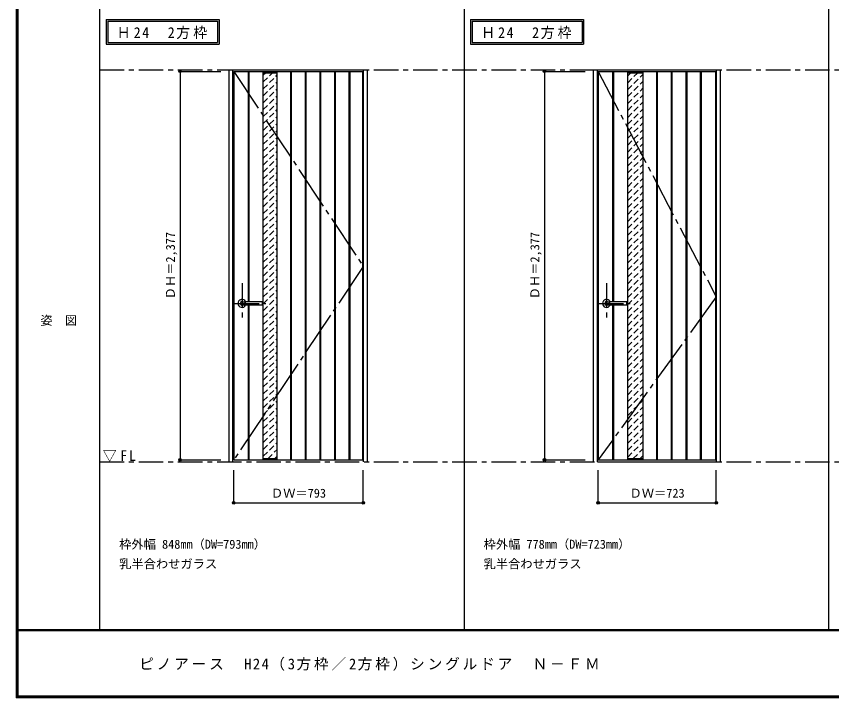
# Model space of a CAD drawing. Units: millimetres, scale not verified. Extents: x -6000 to 5700, y -4307 to 4260.
# Drawn here: x -6000 to -1007, y -4205 to -36 of the extents above; entities that cross this region are included whole.
import ezdxf
from ezdxf.enums import TextEntityAlignment as Align

# ---------------------------------------------------------------- set-up
doc = ezdxf.new("R2010")
doc.units = ezdxf.units.MM
doc.header["$LTSCALE"] = 30
doc.header["$PDMODE"] = 32
doc.header["$PDSIZE"] = 15
for name, pattern in [('CHAIN1', [8, 5, -1, 1, -1]), ('CHAIN2', [12, 9, -1, 1, -1]), ('DASHED1', [1.8, 1.2, -0.6])]:
    doc.linetypes.add(name, pattern=pattern)
for name, color, linetype in [('0-1_通り芯', 4, 'CHAIN1'), ('0-2_扉', 3, 'Continuous'), ('0-3_仕上げ', 3, 'Continuous'), ('0-4_枠', 3, 'Continuous'), ('0-5_レバー', 3, 'Continuous'), ('0-7_', 7, 'CHAIN2'), ('0-A_文字', 7, 'Continuous'), ('0-B_寸法', 7, 'Continuous'), ('0-C_ハッチ', 4, 'DASHED1'), ('F-1_枠', 6, 'Continuous'), ('F-A_文字', 7, 'Continuous')]:
    doc.layers.add(name, color=color, linetype=linetype)
doc.styles.add('ＭＳ ゴシック', font='')
doc.styles.get('ＭＳ ゴシック').set_extended_font_data('MS Gothic')

msp = doc.modelspace()

# ---------------------------------------------------------------- linework, layer by layer
at = {"layer": '0-1_通り芯', "color": 7}
for p, q in [((-5490, -362.5), (3436.4, -362.5)), ((-5490, -2762.5), (3436.4, -2762.5))]:
    msp.add_line(p, q, dxfattribs=at)
at = {"layer": '0-1_通り芯'}
for p, q in [((-4617.4, -1668), (-4617.4, -1878)), ((-2385.8, -1668), (-2385.8, -1878)), ((-4662.4, -1792), (-4472.4, -1792)), ((-2430.8, -1792), (-2240.8, -1792))]:
    msp.add_line(p, q, dxfattribs=at)
at = {"layer": '0-2_扉'}
for p, q in [((-4668.4, -372.5), (-3875.4, -372.5)), ((-4668.4, -2749.5), (-4668.4, -372.5)), ((-3875.4, -2749.5), (-3875.4, -372.5)), ((-2436.8, -372.5), (-1713.8, -372.5)), ((-2436.8, -2749.5), (-2436.8, -372.5)), ((-1713.8, -2749.5), (-1713.8, -372.5)), ((-4668.4, -2749.5), (-3875.4, -2749.5)), ((-2436.8, -2749.5), (-1713.8, -2749.5))]:
    msp.add_line(p, q, dxfattribs=at)
at = {"layer": '0-3_仕上げ'}
for p, q in [((-4665.4, -2749.5), (-4665.4, -372.5)), ((-4578.4, -1780.5), (-4578.4, -372.5)), ((-4573.4, -1780.5), (-4573.4, -372.5)), ((-4319.4, -2749.5), (-4319.4, -372.5)), ((-4314.4, -2749.5), (-4314.4, -372.5)), ((-4229.4, -2749.5), (-4229.4, -372.5)), ((-4224.4, -2749.5), (-4224.4, -372.5)), ((-4139.4, -2749.5), (-4139.4, -372.5)), ((-4134.4, -2749.5), (-4134.4, -372.5)), ((-4049.4, -2749.5), (-4049.4, -372.5)), ((-4044.4, -2749.5), (-4044.4, -372.5)), ((-3961.4, -2749.5), (-3961.4, -372.5)), ((-3956.4, -2749.5), (-3956.4, -372.5)), ((-3878.4, -2749.5), (-3878.4, -372.5)), ((-2433.8, -2749.5), (-2433.8, -372.5)), ((-2346.8, -1780.5), (-2346.8, -372.5)), ((-2341.8, -1780.5), (-2341.8, -372.5)), ((-2077.8, -2749.5), (-2077.8, -372.5)), ((-2072.8, -2749.5), (-2072.8, -372.5)), ((-1987.8, -2749.5), (-1987.8, -372.5)), ((-1982.8, -2749.5), (-1982.8, -372.5)), ((-1897.8, -2749.5), (-1897.8, -372.5)), ((-1892.8, -2749.5), (-1892.8, -372.5)), ((-1809.8, -2749.5), (-1809.8, -372.5)), ((-1804.8, -2749.5), (-1804.8, -372.5)), ((-1716.8, -2749.5), (-1716.8, -372.5)), ((-4578.4, -2749.5), (-4578.4, -1803.5)), ((-4573.4, -2749.5), (-4573.4, -1803.5)), ((-2346.8, -2749.5), (-2346.8, -1803.5)), ((-2341.8, -2749.5), (-2341.8, -1803.5))]:
    msp.add_line(p, q, dxfattribs=at)
at = {"layer": '0-3_仕上げ', "color": 7}
for p, q in [((-4487.4, -2749.5), (-4487.4, -372.5)), ((-4487.4, -380.5), (-4402.4, -380.5)), ((-4402.4, -2749.5), (-4402.4, -372.5)), ((-2255.8, -2749.5), (-2255.8, -372.5)), ((-2255.8, -380.5), (-2160.8, -380.5)), ((-2160.8, -2749.5), (-2160.8, -372.5)), ((-4487.4, -2741.5), (-4402.4, -2741.5)), ((-2255.8, -2741.5), (-2160.8, -2741.5))]:
    msp.add_line(p, q, dxfattribs=at)
at = {"layer": '0-4_枠'}
for p, q in [((-4697.4, -362.5), (-3849.4, -362.5)), ((-4697.4, -2762.5), (-4697.4, -362.5)), ((-4673.4, -2762.5), (-4673.4, -362.5)), ((-3873.4, -2762.5), (-3873.4, -362.5)), ((-3849.4, -2762.5), (-3849.4, -362.5)), ((-2465.8, -362.5), (-1687.8, -362.5)), ((-2465.8, -2762.5), (-2465.8, -362.5)), ((-2441.8, -2762.5), (-2441.8, -362.5)), ((-1711.8, -2762.5), (-1711.8, -362.5)), ((-1687.8, -2762.5), (-1687.8, -362.5)), ((-2441.8, -2762.5), (-1711.8, -2762.5))]:
    msp.add_line(p, q, dxfattribs=at)
at = {"layer": '0-5_レバー'}
for p, q in [((-4617.4, -1782.5), (-4598.4, -1782.5)), ((-4598.4, -1781.5), (-4597.4, -1780.5)), ((-4598.4, -1802.5), (-4598.4, -1781.5)), ((-4597.4, -1780.5), (-4493.4, -1780.5)), ((-4492.4, -1781.5), (-4493.4, -1780.5)), ((-4492.4, -1802.5), (-4492.4, -1781.5)), ((-2385.8, -1782.5), (-2366.8, -1782.5)), ((-2366.8, -1781.5), (-2365.8, -1780.5)), ((-2366.8, -1802.5), (-2366.8, -1781.5)), ((-2365.8, -1780.5), (-2261.8, -1780.5)), ((-2260.8, -1781.5), (-2261.8, -1780.5)), ((-2260.8, -1802.5), (-2260.8, -1781.5)), ((-4617.4, -1801.5), (-4598.4, -1801.5)), ((-4598.4, -1802.5), (-4597.4, -1803.5)), ((-4493.4, -1803.5), (-4597.4, -1803.5)), ((-4492.4, -1802.5), (-4493.4, -1803.5)), ((-2385.8, -1801.5), (-2366.8, -1801.5)), ((-2366.8, -1802.5), (-2365.8, -1803.5)), ((-2261.8, -1803.5), (-2365.8, -1803.5)), ((-2260.8, -1802.5), (-2261.8, -1803.5))]:
    msp.add_line(p, q, dxfattribs=at)
at = {"layer": '0-5_レバー', "color": 4}
for p, q in [((-4597.4, -1803.5), (-4597.4, -1780.5)), ((-4493.4, -1780.5), (-4493.4, -1803.5)), ((-2365.8, -1803.5), (-2365.8, -1780.5)), ((-2261.8, -1780.5), (-2261.8, -1803.5))]:
    msp.add_line(p, q, dxfattribs=at)
for centre, radius, start, end in [((-4617.4, -1792), 24.55, 27.93255, 332.06745), ((-4617.4, -1792), 11, 59.72736, 300.27264), ((-2385.8, -1792), 24.55, 27.93255, 332.06745), ((-2385.8, -1792), 11, 59.72736, 300.27264)]:
    msp.add_arc(centre, radius, start, end, dxfattribs=at)
at = {"layer": '0-5_レバー'}
for centre in [(-4617.4, -1792), (-2385.8, -1792)]:
    msp.add_arc(centre, 9.5, 90, 270, dxfattribs=at)
at = {"layer": '0-7_'}
for p, q in [((-4668.4, -372.5), (-3875.4, -1566.22)), ((-2436.8, -372.5), (-1713.8, -1752)), ((-3875.4, -1566.22), (-4668.4, -2749.5)), ((-1713.8, -1752), (-2436.8, -2749.5))]:
    msp.add_line(p, q, dxfattribs=at)
at = {"layer": '0-A_文字'}
for p, q in [((-5450, -55.5), (-5450, -205.5)), ((-5440, -65.5), (-5440, -195.5)), ((-5440, -65.5), (-4767.38, -65.5)), ((-4767.38, -65.5), (-4767.38, -195.5)), ((-3218.4, -55.5), (-3218.4, -205.5)), ((-3208.4, -65.5), (-3208.4, -195.5)), ((-3208.4, -65.5), (-2535.78, -65.5)), ((-2535.78, -65.5), (-2535.78, -195.5)), ((-5440, -195.5), (-4767.38, -195.5)), ((-3208.4, -195.5), (-2535.78, -195.5)), ((-5450, -205.5), (-4757.38, -205.5)), ((-3218.4, -205.5), (-2525.78, -205.5))]:
    msp.add_line(p, q, dxfattribs=at)
for points in [[(-5450, -55.5), (-4757.38, -55.5), (-4757.38, -205.5)], [(-3218.4, -55.5), (-2525.78, -55.5), (-2525.78, -205.5)]]:
    msp.add_lwpolyline(points, dxfattribs=at)
at = {"layer": '0-B_寸法', "color": 4}
for p, q in [((-4997.4, -372.5), (-4747.4, -372.5)), ((-4997.4, -372.5), (-4997.4, -2749.5)), ((-2765.8, -372.5), (-2515.8, -372.5)), ((-2765.8, -372.5), (-2765.8, -2749.5)), ((-4997.4, -2749.5), (-4747.4, -2749.5)), ((-2765.8, -2749.5), (-2515.8, -2749.5)), ((-4668.4, -3012.5), (-4668.4, -2812.5)), ((-3875.4, -3012.5), (-3875.4, -2812.5)), ((-2436.8, -3012.5), (-2436.8, -2812.5)), ((-1713.8, -3012.5), (-1713.8, -2812.5)), ((-4668.4, -3012.5), (-3875.4, -3012.5)), ((-2436.8, -3012.5), (-1713.8, -3012.5))]:
    msp.add_line(p, q, dxfattribs=at)
at = {"layer": '0-B_寸法'}
for p in [(-4997.4, -372.5), (-2765.8, -372.5), (-4997.4, -2749.5), (-2765.8, -2749.5), (-4668.4, -3012.5), (-3875.4, -3012.5), (-2436.8, -3012.5), (-1713.8, -3012.5)]:
    msp.add_point(p, dxfattribs=at)
at = {"layer": '0-C_ハッチ'}
for p, q in [((-4487.4, -394.43), (-4473.47, -380.5)), ((-4487.4, -436.86), (-4431.04, -380.5)), ((-4487.4, -479.28), (-4402.4, -394.28)), ((-2255.8, -399.43), (-2236.87, -380.5)), ((-2255.8, -441.86), (-2194.44, -380.5)), ((-2255.8, -484.28), (-2160.8, -389.28)), ((-4487.4, -521.71), (-4402.4, -436.71)), ((-2255.8, -526.71), (-2160.8, -431.71)), ((-4487.4, -564.13), (-4402.4, -479.13)), ((-2255.8, -569.13), (-2160.8, -474.13)), ((-4487.4, -606.56), (-4402.4, -521.56)), ((-2255.8, -611.56), (-2160.8, -516.56)), ((-4487.4, -648.99), (-4402.4, -563.99)), ((-2255.8, -653.99), (-2160.8, -558.99)), ((-4487.4, -691.41), (-4402.4, -606.41)), ((-4487.4, -733.84), (-4402.4, -648.84)), ((-2255.8, -696.41), (-2160.8, -601.41)), ((-2255.8, -738.84), (-2160.8, -643.84)), ((-4487.4, -776.27), (-4402.4, -691.27)), ((-2255.8, -781.27), (-2160.8, -686.27)), ((-4487.4, -818.69), (-4402.4, -733.69)), ((-2255.8, -823.69), (-2160.8, -728.69)), ((-4487.4, -861.12), (-4402.4, -776.12)), ((-2255.8, -866.12), (-2160.8, -771.12)), ((-4487.4, -903.55), (-4402.4, -818.55)), ((-2255.8, -908.55), (-2160.8, -813.55)), ((-4487.4, -945.97), (-4402.4, -860.97)), ((-2255.8, -950.97), (-2160.8, -855.97)), ((-2255.8, -993.4), (-2160.8, -898.4)), ((-4487.4, -988.4), (-4402.4, -903.4)), ((-4487.4, -1030.82), (-4402.4, -945.82)), ((-2255.8, -1035.82), (-2160.8, -940.82)), ((-4487.4, -1073.25), (-4402.4, -988.25)), ((-2255.8, -1078.25), (-2160.8, -983.25)), ((-4487.4, -1115.68), (-4402.4, -1030.68)), ((-2255.8, -1120.68), (-2160.8, -1025.68)), ((-4487.4, -1158.1), (-4402.4, -1073.1)), ((-2255.8, -1163.1), (-2160.8, -1068.1)), ((-4487.4, -1200.53), (-4402.4, -1115.53)), ((-2255.8, -1205.53), (-2160.8, -1110.53)), ((-4487.4, -1242.96), (-4402.4, -1157.96)), ((-2255.8, -1247.96), (-2160.8, -1152.96)), ((-2255.8, -1290.38), (-2160.8, -1195.38)), ((-4487.4, -1285.38), (-4402.4, -1200.38)), ((-4487.4, -1327.81), (-4402.4, -1242.81)), ((-2255.8, -1332.81), (-2160.8, -1237.81)), ((-4487.4, -1370.24), (-4402.4, -1285.24)), ((-2255.8, -1375.24), (-2160.8, -1280.24)), ((-4487.4, -1412.66), (-4402.4, -1327.66)), ((-2255.8, -1417.66), (-2160.8, -1322.66)), ((-4487.4, -1455.09), (-4402.4, -1370.09)), ((-2255.8, -1460.09), (-2160.8, -1365.09)), ((-4487.4, -1497.52), (-4402.4, -1412.52)), ((-2255.8, -1502.52), (-2160.8, -1407.52)), ((-4487.4, -1539.94), (-4402.4, -1454.94)), ((-4487.4, -1582.37), (-4402.4, -1497.37)), ((-2255.8, -1544.94), (-2160.8, -1449.94)), ((-2255.8, -1587.37), (-2160.8, -1492.37)), ((-4487.4, -1624.79), (-4402.4, -1539.79)), ((-2255.8, -1629.79), (-2160.8, -1534.79)), ((-4487.4, -1667.22), (-4402.4, -1582.22)), ((-2255.8, -1672.22), (-2160.8, -1577.22)), ((-4487.4, -1709.65), (-4402.4, -1624.65)), ((-2255.8, -1714.65), (-2160.8, -1619.65)), ((-4487.4, -1752.07), (-4402.4, -1667.07)), ((-2255.8, -1757.07), (-2160.8, -1662.07)), ((-4487.4, -1794.5), (-4402.4, -1709.5)), ((-2255.8, -1799.5), (-2160.8, -1704.5)), ((-2255.8, -1841.93), (-2160.8, -1746.93)), ((-4487.4, -1836.93), (-4402.4, -1751.93)), ((-4487.4, -1879.35), (-4402.4, -1794.35)), ((-2255.8, -1884.35), (-2160.8, -1789.35)), ((-4487.4, -1921.78), (-4402.4, -1836.78)), ((-2255.8, -1926.78), (-2160.8, -1831.78)), ((-4487.4, -1964.21), (-4402.4, -1879.21)), ((-2255.8, -1969.21), (-2160.8, -1874.21)), ((-4487.4, -2006.63), (-4402.4, -1921.63)), ((-2255.8, -2011.63), (-2160.8, -1916.63)), ((-4487.4, -2049.06), (-4402.4, -1964.06)), ((-2255.8, -2054.06), (-2160.8, -1959.06)), ((-4487.4, -2091.48), (-4402.4, -2006.48)), ((-2255.8, -2096.48), (-2160.8, -2001.48)), ((-2255.8, -2138.91), (-2160.8, -2043.91)), ((-4487.4, -2133.91), (-4402.4, -2048.91)), ((-4487.4, -2176.34), (-4402.4, -2091.34)), ((-2255.8, -2181.34), (-2160.8, -2086.34)), ((-4487.4, -2218.76), (-4402.4, -2133.76)), ((-2255.8, -2223.76), (-2160.8, -2128.76)), ((-4487.4, -2261.19), (-4402.4, -2176.19)), ((-2255.8, -2266.19), (-2160.8, -2171.19)), ((-4487.4, -2303.62), (-4402.4, -2218.62)), ((-2255.8, -2308.62), (-2160.8, -2213.62)), ((-4487.4, -2346.04), (-4402.4, -2261.04)), ((-2255.8, -2351.04), (-2160.8, -2256.04)), ((-4487.4, -2388.47), (-4402.4, -2303.47)), ((-4487.4, -2430.9), (-4402.4, -2345.9)), ((-2255.8, -2393.47), (-2160.8, -2298.47)), ((-2255.8, -2435.9), (-2160.8, -2340.9)), ((-4487.4, -2473.32), (-4402.4, -2388.32)), ((-2255.8, -2478.32), (-2160.8, -2383.32)), ((-4487.4, -2515.75), (-4402.4, -2430.75)), ((-2255.8, -2520.75), (-2160.8, -2425.75)), ((-4487.4, -2558.18), (-4402.4, -2473.18)), ((-2255.8, -2563.18), (-2160.8, -2468.18)), ((-4487.4, -2600.6), (-4402.4, -2515.6)), ((-2255.8, -2605.6), (-2160.8, -2510.6)), ((-4487.4, -2643.03), (-4402.4, -2558.03)), ((-2255.8, -2648.03), (-2160.8, -2553.03)), ((-2255.8, -2690.45), (-2160.8, -2595.45)), ((-4487.4, -2685.45), (-4402.4, -2600.45)), ((-4487.4, -2727.88), (-4402.4, -2642.88)), ((-2255.8, -2732.88), (-2160.8, -2637.88)), ((-4458.59, -2741.5), (-4402.4, -2685.31)), ((-2221.99, -2741.5), (-2160.8, -2680.31)), ((-4416.17, -2741.5), (-4402.4, -2727.73)), ((-2179.57, -2741.5), (-2160.8, -2722.73))]:
    msp.add_line(p, q, dxfattribs=at)
at = {"layer": 'F-1_枠'}
for p, q in [((-6000, 4175), (-6000, -4205)), ((-5995, 4175), (-5995, -4205)), ((-5990, 4175), (-5990, -4205)), ((-5490, 4175), (-5490, -3790)), ((-3258.4, 4175), (-3258.4, -3790)), ((-1026.8, 4175), (-1026.8, -3790)), ((5700, -3790), (-6000, -3790)), ((5700, -3795), (-6000, -3795)), ((5700, -4195), (-6000, -4195)), ((5700, -4200), (-6000, -4200)), ((5700, -4205), (-6000, -4205))]:
    msp.add_line(p, q, dxfattribs=at)

# ---------------------------------------------------------------- texts
at = {"layer": '0-1_通り芯', "color": 7, "insert": (-5471.25, -2762.5), "char_height": 65.98, "attachment_point": 7, "style": 'ＭＳ ゴシック'}
msp.add_mtext('\\T1.26;\\W0.95;▽FL', dxfattribs=at)
at = {"layer": '0-A_文字', "style": 'ＭＳ ゴシック'}
for s, p in [('枠外幅 848mm（DW=793mm）', (-5370, -3310)), ('枠外幅 778mm（DW=723mm）', (-3138.4, -3310)), ('乳半合わせガラス', (-5370, -3430)), ('乳半合わせガラス', (-3138.4, -3430))]:
    msp.add_text(s, height=54.99, dxfattribs=at).set_placement(p, align=Align.BOTTOM_LEFT)
at = {"layer": '0-A_文字', "char_height": 65.98, "attachment_point": 7, "style": 'ＭＳ ゴシック'}
for insert in [(-5385.34, -175.5), (-3153.74, -175.5)]:
    msp.add_mtext('\\T1.22;\\W0.95;Ｈ24\u30002方枠', dxfattribs=dict(at, insert=insert))
at = {"layer": '0-B_寸法', "style": 'ＭＳ ゴシック'}
for p in [(-5012.4, -1767.25), (-2780.8, -1767.25)]:
    msp.add_text('ＤＨ＝2,377', height=54.99, rotation=90, dxfattribs=at).set_placement(p, align=Align.BOTTOM_LEFT)
for s, p in [('ＤＷ＝793', (-4440.65, -2997.5)), ('ＤＷ＝723', (-2244.55, -2997.5))]:
    msp.add_text(s, height=54.99, dxfattribs=at).set_placement(p, align=Align.BOTTOM_LEFT)
at = {"layer": 'F-A_文字', "style": 'ＭＳ ゴシック'}
msp.add_text('姿\u3000図', height=54.99, dxfattribs=at).set_placement((-5852.5, -1940.25), align=Align.BOTTOM_LEFT)
at = {"layer": 'F-A_文字', "insert": (-5247.55, -4040), "char_height": 65.98, "attachment_point": 7, "style": 'ＭＳ ゴシック'}
msp.add_mtext('\\T1.19;ピノアース\u3000H24（3方枠／2方枠）シングルドア\u3000Ｎ－ＦＭ', dxfattribs=at)

doc.saveas('drawing.dxf')
